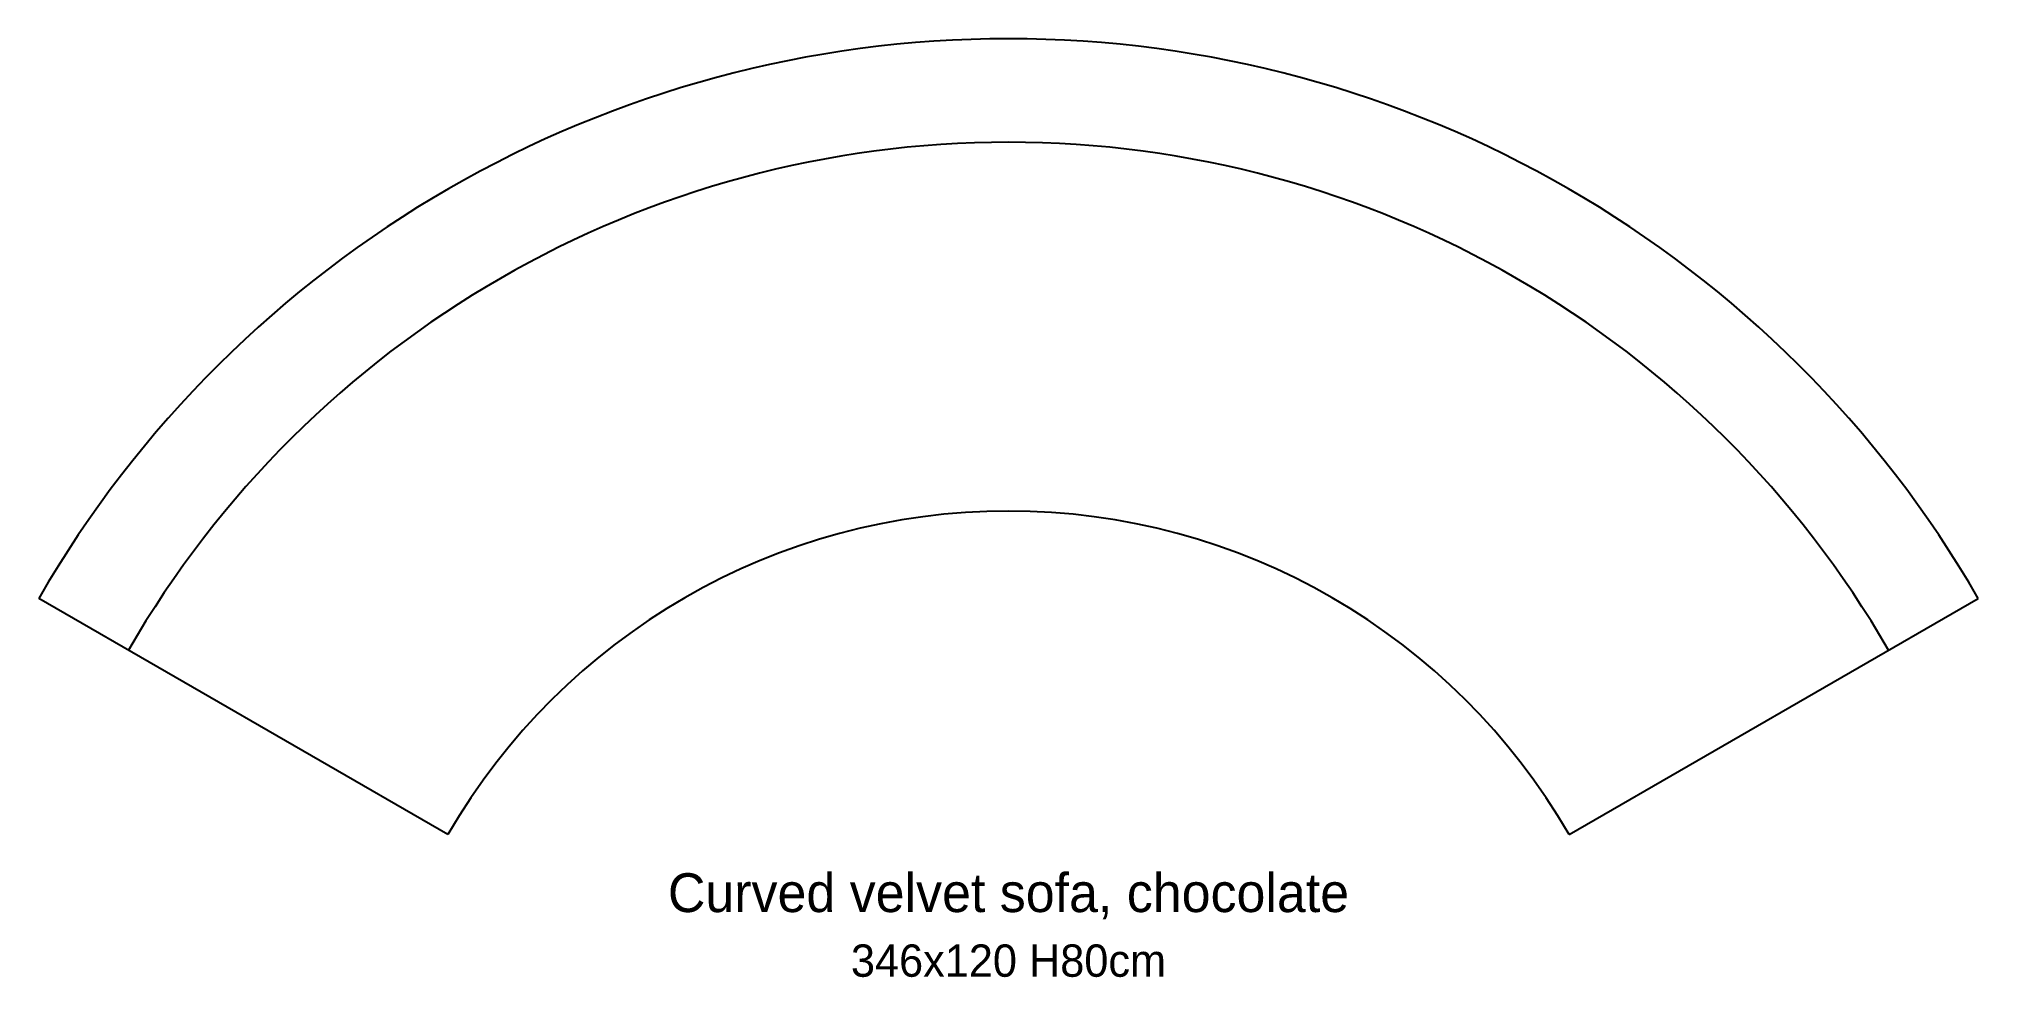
# Model space of a CAD drawing. Header units: centimetres. Extents: x -150 to 150, y -85 to 60.
import ezdxf
from ezdxf.enums import TextEntityAlignment as Align

# ---------------------------------------------------------------- set-up
doc = ezdxf.new("R2010")
doc.units = ezdxf.units.CM

# ---------------------------------------------------------------- blocks, each defined once
blk = doc.blocks.new('CURVED_BROWN')
at = {"layer": 'FURN_CURVED_SOFA'}
for p, q in [((-86.6, -63), (-149.82, -26.5)), ((86.6, -63), (149.82, -26.5))]:
    blk.add_line(p, q, dxfattribs=at)
for radius in [173, 157, 100]:
    blk.add_arc((0, -113), radius, 30, 150, dxfattribs=at)

msp = doc.modelspace()

# ---------------------------------------------------------------- block references
at = {"layer": 'FURN_CURVED_SOFA'}
msp.add_blockref('CURVED_BROWN', (0, 0), dxfattribs=at)

# ---------------------------------------------------------------- texts
at = {"layer": 'LABELS'}
for s, height, p in [('Curved velvet sofa, chocolate', 6, (0, -75)), ('346x120 H80cm', 5, (0, -85))]:
    msp.add_text(s, height=height, dxfattribs=at).set_placement(p, align=Align.CENTER)

doc.saveas('drawing.dxf')
